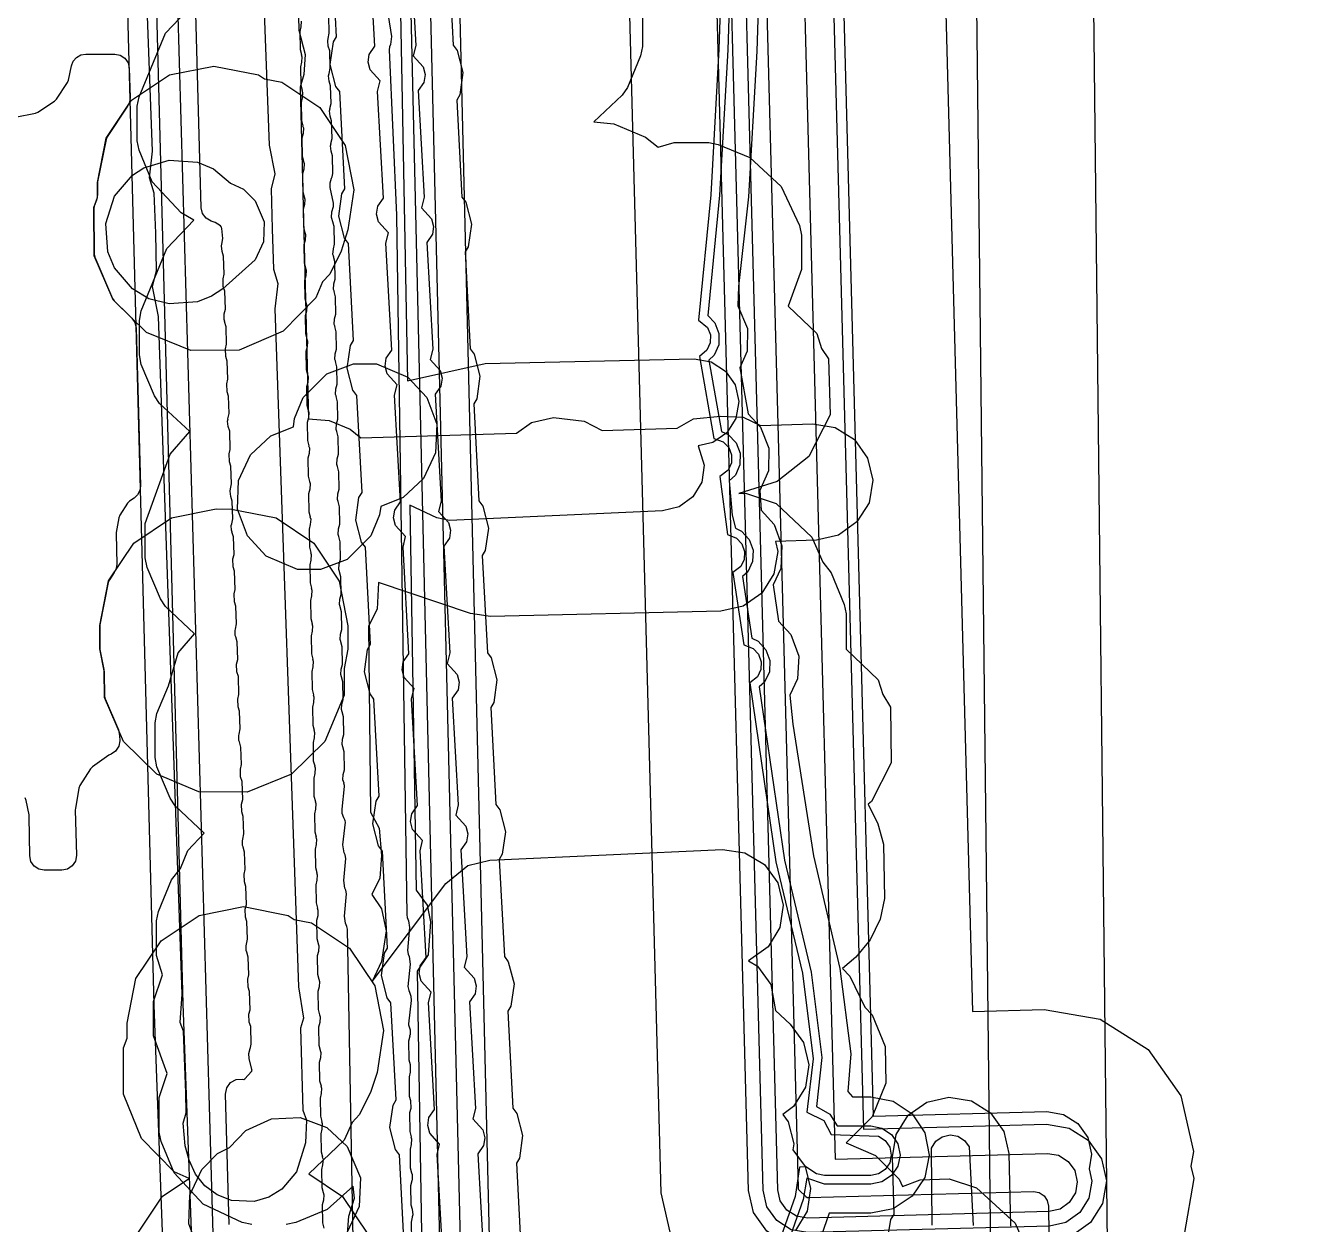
# Model space of a CAD drawing. Header units: metres. Extents: x 17722 to 17999, y 13535 to 15917.
# Drawn here: x 17803.15 to 17847.11, y 15418.77 to 15459.91 of the extents above; entities that cross this region are included whole.
import ezdxf

# ---------------------------------------------------------------- set-up
doc = ezdxf.new("R2010")
doc.units = ezdxf.units.M
for name, color, linetype in [('AI_GREENING_ALLOWED_ZONE', 4, 'Continuous'), ('AI_GREENING_EXCLUSIONS', 1, 'Continuous'), ('AI_GREENING_LAWN', 82, 'Continuous')]:
    doc.layers.add(name, color=color, linetype=linetype)

msp = doc.modelspace()

# ---------------------------------------------------------------- linework, layer by layer
at = {"layer": 'AI_GREENING_ALLOWED_ZONE'}
msp.add_lwpolyline([(17802.793, 15456.768), (17803.486, 15456.906), (17803.575, 15456.943), (17804.142, 15457.322), (17804.21, 15457.39), (17804.589, 15457.957), (17804.626, 15458.046), (17804.723, 15458.534), (17804.785, 15458.694), (17804.896, 15458.823), (17805.045, 15458.908), (17805.214, 15458.937), (17806.21, 15458.937), (17806.398, 15458.9), (17806.559, 15458.795), (17806.668, 15458.637), (17806.71, 15458.45), (17806.736, 15457.442), (17806.717, 15457.29), (17806.652, 15457.151), (17805.948, 15456.097), (17805.911, 15456.007), (17805.621, 15454.549), (17805.616, 15454.5), (17805.616, 15454.101), (17805.585, 15453.928), (17805.508, 15453.718), (17805.493, 15453.63), (17805.507, 15452.064), (17805.527, 15451.969), (17806.136, 15450.551), (17806.19, 15450.472), (17806.797, 15449.876), (17806.905, 15449.719), (17806.946, 15449.533), (17807.09, 15444.121), (17807.067, 15443.958), (17806.993, 15443.812), (17806.875, 15443.697), (17806.719, 15443.589), (17806.652, 15443.52), (17806.389, 15443.111), (17806.353, 15443.021), (17806.262, 15442.517), (17806.258, 15442.469), (17806.276, 15441.43), (17806.255, 15441.281), (17806.192, 15441.144), (17806.025, 15440.895), (17805.988, 15440.805), (17805.698, 15439.347), (17805.693, 15439.298), (17805.693, 15438.546), (17805.698, 15438.497), (17805.833, 15437.815), (17805.843, 15437.726), (17805.857, 15436.899), (17805.877, 15436.806), (17806.336, 15435.737), (17806.376, 15435.548), (17806.379, 15435.368), (17806.345, 15435.177), (17806.24, 15435.013), (17806.082, 15434.902), (17806.005, 15434.868), (17805.447, 15434.476), (17805.381, 15434.406), (17805.015, 15433.83), (17804.98, 15433.74), (17804.859, 15433.044), (17804.855, 15432.995), (17804.893, 15431.434), (17804.858, 15431.239), (17804.75, 15431.073), (17804.587, 15430.961), (17804.393, 15430.922), (17803.791, 15430.922), (17803.601, 15430.96), (17803.439, 15431.067), (17803.33, 15431.228), (17803.291, 15431.417), (17803.278, 15432.772), (17803.272, 15432.82), (17803.168, 15433.321), (17803.13, 15433.41)], dxfattribs=at)
at = {"layer": 'AI_GREENING_EXCLUSIONS'}
for points in [[(17846.455, 15514.793), (17847.112, 15475.226), (17846.972, 15474.458), (17846.581, 15473.835), (17845.908, 15473.358), (17845.19, 15473.195), (17839.663, 15472.978), (17840.458, 15401.539), (17843.063, 15298.501), (17845.054, 15183.374)], [(17840.715, 15202.784), (17839.063, 15298.423), (17836.459, 15401.452), (17835.641, 15474.878), (17835.785, 15475.645), (17836.172, 15476.258), (17836.855, 15476.739), (17837.563, 15476.898), (17843.08, 15477.115), (17842.49, 15512.663)], [(17810.529, 15481.986), (17811.507, 15455.805), (17811.7, 15454.829), (17811.575, 15454.314), (17811.612, 15452.937), (17811.66, 15451.56), (17811.812, 15451.057), (17811.707, 15450.193), (17812.517, 15426.916), (17812.685, 15425.848), (17812.58, 15425.498), (17812.663, 15422.686), (17812.787, 15422.345), (17812.755, 15421.566), (17812.444, 15420.575), (17811.943, 15419.976), (17811.496, 15419.704), (17810.996, 15419.557), (17810.217, 15419.59), (17809.73, 15419.778), (17809.307, 15420.087), (17808.981, 15420.493), (17808.77, 15420.971), (17808.624, 15421.466), (17808.555, 15422.244), (17808.664, 15422.592), (17808.648, 15423.288), (17808.567, 15425.397), (17808.454, 15425.694), (17808.523, 15426.672), (17807.714, 15449.931), (17807.511, 15450.96), (17807.647, 15451.497), (17807.615, 15452.792), (17807.565, 15454.163), (17807.4, 15454.689), (17807.511, 15455.607), (17806.439, 15484.333)], [(17810.529, 15481.986), (17811.507, 15455.805), (17811.7, 15454.829), (17811.575, 15454.314), (17811.612, 15452.937), (17811.66, 15451.56), (17811.812, 15451.057), (17811.707, 15450.193), (17812.517, 15426.916), (17812.685, 15425.848), (17812.58, 15425.498), (17812.663, 15422.686), (17812.787, 15422.345), (17812.755, 15421.566), (17812.444, 15420.575), (17811.943, 15419.976), (17811.496, 15419.704), (17810.996, 15419.557), (17810.217, 15419.59), (17809.73, 15419.778), (17809.307, 15420.087), (17808.981, 15420.493), (17808.77, 15420.971), (17808.624, 15421.466), (17808.555, 15422.244), (17808.664, 15422.592), (17808.648, 15423.288), (17808.567, 15425.397), (17808.454, 15425.694), (17808.523, 15426.672), (17807.714, 15449.931), (17807.511, 15450.96), (17807.647, 15451.497), (17807.615, 15452.792), (17807.565, 15454.163), (17807.4, 15454.689), (17807.511, 15455.607), (17806.439, 15484.333)], [(17812.021, 15480.681), (17812.531, 15459.758), (17812.751, 15458.926), (17812.697, 15458.237), (17812.579, 15457.798), (17812.856, 15446.42), (17813.568, 15446.362), (17814.29, 15446.059), (17814.661, 15445.766), (17820.004, 15445.931), (17820.509, 15446.292), (17821.27, 15446.468), (17822.318, 15446.334), (17822.937, 15446.022), (17825.52, 15446.102), (17826.07, 15446.412), (17827.003, 15446.511), (17827.783, 15446.471), (17828.373, 15446.19), (17830.168, 15446.246), (17830.938, 15446.117), (17831.6, 15445.704), (17832.053, 15445.069), (17832.229, 15444.309), (17832.101, 15443.539), (17831.687, 15442.877), (17831.052, 15442.424), (17830.292, 15442.248), (17828.895, 15442.205), (17828.971, 15441.862), (17828.836, 15441.094), (17828.418, 15440.435), (17827.779, 15439.987), (17827.017, 15439.817), (17819.104, 15439.637), (17818.422, 15439.74), (17815.265, 15440.8), (17815.217, 15439.884), (17814.924, 15439.3), (17814.987, 15432.919), (17815.286, 15432.363), (17815.365, 15431.427), (17815.309, 15430.649), (17815.031, 15430.095), (17815.365, 15429.604), (17815.525, 15428.841), (17815.369, 15427.795), (17815.045, 15427.103), (17817.574, 15430.474), (17818.325, 15431.084), (17819.083, 15431.271), (17827.067, 15431.636), (17827.839, 15431.518), (17828.507, 15431.115), (17828.969, 15430.486), (17829.156, 15429.729), (17829.039, 15428.957), (17828.636, 15428.289), (17827.963, 15427.816), (17828.27, 15427.627), (17828.729, 15426.996), (17828.891, 15426.114), (17829.396, 15425.638), (17829.855, 15425.007), (17830.037, 15424.248), (17829.914, 15423.477), (17829.506, 15422.812), (17829.137, 15422.544), (17829.327, 15422.286), (17829.514, 15421.528), (17829.484, 15421.329), (17829.908, 15420.752), (17830.095, 15419.995), (17829.978, 15419.223), (17829.575, 15418.555)], [(17816.649, 15476.865), (17818.166, 15413.964)], [(17817.649, 15476.886), (17819.141, 15414.978)], [(17834.489, 15469.782), (17835.651, 15426.075), (17838.106, 15426.14), (17840.029, 15425.811), (17841.68, 15424.77), (17842.806, 15423.178), (17843.238, 15421.275), (17843.151, 15420.768), (17843.248, 15420.339), (17842.918, 15418.416), (17841.878, 15416.766), (17840.285, 15415.639), (17838.383, 15415.208), (17830.097, 15414.988), (17828.174, 15415.317), (17826.524, 15416.358), (17825.397, 15417.951), (17824.966, 15419.853), (17823.49, 15475.34)], [(17830.541, 15473.527), (17831.91, 15422.038), (17838.197, 15422.206), (17838.966, 15422.074), (17839.626, 15421.658), (17840.077, 15421.021), (17840.249, 15420.26), (17840.117, 15419.49), (17839.701, 15418.83), (17839.064, 15418.38), (17838.303, 15418.207), (17830.017, 15417.987), (17829.248, 15418.119), (17828.588, 15418.535), (17828.137, 15419.172), (17827.965, 15419.933), (17826.489, 15475.42)], [(17830.897, 15473.188), (17832.245, 15422.483), (17838.2, 15422.641), (17838.776, 15422.543), (17839.271, 15422.23), (17839.609, 15421.753), (17839.739, 15421.182), (17839.652, 15420.675), (17839.749, 15420.246), (17839.65, 15419.669), (17839.338, 15419.174), (17838.86, 15418.836), (17838.29, 15418.707), (17830.004, 15418.487), (17829.427, 15418.585), (17828.932, 15418.898), (17828.594, 15419.375), (17828.465, 15419.946), (17826.989, 15475.433)], [(17829.515, 15474.5), (17830.937, 15421.012), (17838.223, 15421.206), (17838.608, 15421.14), (17838.938, 15420.932), (17839.163, 15420.613), (17839.249, 15420.233), (17839.184, 15419.848), (17838.975, 15419.518), (17838.657, 15419.293), (17838.276, 15419.207), (17829.991, 15418.986), (17829.606, 15419.052), (17829.276, 15419.26), (17829.051, 15419.579), (17828.964, 15419.959), (17827.489, 15475.447)], [(17807.985, 15414.772), (17807.562, 15426.292), (17807.562, 15426.301), (17807.562, 15426.315), (17806.384, 15470.747)], [(17808.985, 15414.808), (17808.561, 15426.34), (17807.383, 15470.775)], [(17827.093, 15463.486), (17826.949, 15459.105), (17826.668, 15454.111), (17826.245, 15449.8), (17826.554, 15449.55), (17826.654, 15449.295), (17826.648, 15449.022), (17826.538, 15448.772), (17826.276, 15448.558), (17826.775, 15445.744), (17827.094, 15445.633), (17827.283, 15445.436), (17827.383, 15445.181), (17827.377, 15444.908), (17827.267, 15444.658), (17826.979, 15444.434), (17827.244, 15442.444), (17827.549, 15442.326), (17827.733, 15442.124), (17827.825, 15441.867), (17827.813, 15441.594), (17827.697, 15441.347), (17827.43, 15441.139), (17827.806, 15438.659), (17828.123, 15438.54), (17828.307, 15438.338), (17828.399, 15438.081), (17828.387, 15437.808), (17828.271, 15437.561), (17828.005, 15437.353), (17828.905, 15431.217), (17829.811, 15427.389), (17830.186, 15424.456), (17829.964, 15422.617), (17830.55, 15422.336), (17830.799, 15421.848), (17832.43, 15421.795), (17832.658, 15421.643), (17832.809, 15421.416), (17832.863, 15421.148), (17832.809, 15420.88), (17832.658, 15420.653), (17832.43, 15420.501), (17832.163, 15420.448), (17830.568, 15420.448), (17830.3, 15420.501), (17829.931, 15420.749), (17829.711, 15420.732), (17829.561, 15419.723), (17828.547, 15416.841)], [(17827.393, 15463.468), (17827.249, 15459.088), (17826.967, 15454.094), (17826.563, 15449.966), (17826.807, 15449.711), (17826.949, 15449.348), (17826.941, 15448.958), (17826.784, 15448.6), (17826.604, 15448.428), (17827.038, 15445.979), (17827.266, 15445.879), (17827.536, 15445.597), (17827.678, 15445.234), (17827.67, 15444.844), (17827.513, 15444.486), (17827.302, 15444.284), (17827.407, 15443.115), (17827.517, 15442.665), (17827.726, 15442.567), (17827.989, 15442.279), (17828.122, 15441.912), (17828.104, 15441.522), (17827.938, 15441.169), (17827.754, 15441.001), (17828.075, 15438.887), (17828.3, 15438.781), (17828.563, 15438.493), (17828.696, 15438.126), (17828.678, 15437.736), (17828.512, 15437.383), (17828.329, 15437.216), (17829.201, 15431.264), (17830.109, 15427.427), (17830.484, 15424.494), (17830.293, 15422.813), (17830.756, 15422.554), (17831.002, 15422.148), (17832.163, 15422.148), (17832.545, 15422.072), (17832.87, 15421.855), (17833.086, 15421.531), (17833.163, 15421.148), (17833.086, 15420.765), (17832.87, 15420.441), (17832.545, 15420.224), (17832.163, 15420.148), (17830.568, 15420.148), (17829.963, 15420.352), (17829.844, 15419.623), (17828.893, 15416.92)], [(17828.391, 15463.406), (17828.247, 15459.032), (17827.966, 15454.037), (17827.615, 15450.954), (17827.601, 15450.301), (17827.934, 15449.522), (17827.917, 15448.742), (17827.666, 15448.169), (17827.946, 15446.587), (17828.379, 15446.135), (17828.663, 15445.408), (17828.646, 15444.628), (17828.353, 15443.961), (17828.401, 15443.283), (17828.846, 15442.796), (17829.111, 15442.062), (17829.075, 15441.282), (17828.809, 15440.715), (17828.998, 15439.472), (17829.42, 15439.01), (17829.685, 15438.276), (17829.649, 15437.496), (17829.384, 15436.932), (17829.487, 15435.933), (17830.189, 15431.423), (17831.101, 15427.554), (17831.476, 15424.621), (17831.37, 15423.326), (17831.537, 15423.148), (17832.163, 15423.148), (17832.928, 15422.996), (17833.577, 15422.562), (17834.01, 15421.913), (17834.163, 15421.148), (17834.01, 15420.383), (17833.577, 15419.734), (17832.928, 15419.3), (17832.163, 15419.148), (17830.737, 15419.148), (17829.985, 15417.012)], [(17816.158, 15417.827), (17815.984, 15421.156), (17815.849, 15421.336), (17815.654, 15422.092), (17815.763, 15422.865), (17815.866, 15423.04), (17815.692, 15426.369), (17815.556, 15426.549), (17815.361, 15427.305), (17815.471, 15428.078), (17815.574, 15428.252), (17815.399, 15431.582), (17815.264, 15431.762), (17815.069, 15432.518), (17815.178, 15433.291), (17815.281, 15433.465), (17815.107, 15436.795), (17814.972, 15436.975), (17814.777, 15437.731), (17814.886, 15438.503), (17814.989, 15438.678), (17814.815, 15442.008), (17814.679, 15442.188), (17814.484, 15442.944), (17814.593, 15443.716), (17814.697, 15443.891), (17814.522, 15447.221), (17814.387, 15447.401), (17814.192, 15448.157), (17814.301, 15448.929), (17814.404, 15449.104), (17814.23, 15452.434), (17814.094, 15452.614), (17813.899, 15453.37), (17814.009, 15454.142), (17814.112, 15454.317), (17813.937, 15457.647), (17813.802, 15457.827), (17813.607, 15458.582), (17813.716, 15459.355), (17813.819, 15459.53), (17813.645, 15462.86)], [(17817.479, 15417.501), (17817.273, 15421.166), (17817.362, 15421.523), (17817.02, 15421.9), (17816.952, 15422.165), (17816.99, 15422.435), (17817.186, 15422.714), (17816.981, 15426.379), (17817.07, 15426.736), (17816.728, 15427.113), (17816.659, 15427.378), (17816.698, 15427.648), (17816.894, 15427.927), (17816.688, 15431.592), (17816.778, 15431.949), (17816.435, 15432.326), (17816.367, 15432.591), (17816.405, 15432.861), (17816.602, 15433.14), (17816.396, 15436.805), (17816.485, 15437.162), (17816.143, 15437.539), (17816.075, 15437.804), (17816.113, 15438.074), (17816.309, 15438.353), (17816.104, 15442.018), (17816.193, 15442.375), (17815.85, 15442.752), (17815.782, 15443.017), (17815.82, 15443.287), (17816.017, 15443.566), (17815.811, 15447.231), (17815.9, 15447.588), (17815.558, 15447.965), (17815.49, 15448.229), (17815.528, 15448.5), (17815.724, 15448.778), (17815.519, 15452.444), (17815.608, 15452.8), (17815.266, 15453.178), (17815.197, 15453.442), (17815.236, 15453.713), (17815.432, 15453.991), (17815.226, 15457.657), (17815.316, 15458.013), (17814.973, 15458.391), (17814.905, 15458.655), (17814.943, 15458.926), (17815.14, 15459.204), (17814.934, 15462.87)], [(17816.335, 15462.898), (17816.54, 15459.233), (17816.451, 15458.876), (17816.793, 15458.499), (17816.862, 15458.234), (17816.823, 15457.964), (17816.627, 15457.685), (17816.833, 15454.02), (17816.744, 15453.663), (17817.086, 15453.286), (17817.154, 15453.021), (17817.116, 15452.751), (17816.919, 15452.472), (17817.125, 15448.807), (17817.036, 15448.45), (17817.378, 15448.073), (17817.446, 15447.808), (17817.408, 15447.538), (17817.212, 15447.259), (17817.417, 15443.594), (17817.328, 15443.237), (17817.671, 15442.86), (17817.739, 15442.595), (17817.701, 15442.325), (17817.504, 15442.046), (17817.71, 15438.381), (17817.621, 15438.024), (17817.963, 15437.647), (17818.031, 15437.383), (17817.993, 15437.112), (17817.797, 15436.833), (17818.002, 15433.168), (17817.913, 15432.811), (17818.255, 15432.434), (17818.324, 15432.17), (17818.285, 15431.899), (17818.089, 15431.621), (17818.295, 15427.955), (17818.206, 15427.599), (17818.548, 15427.221), (17818.616, 15426.957), (17818.578, 15426.686), (17818.381, 15426.408), (17818.587, 15422.742), (17818.498, 15422.386), (17818.84, 15422.008), (17818.908, 15421.744), (17818.87, 15421.473), (17818.674, 15421.195), (17818.879, 15417.529)], [(17817.655, 15462.572), (17817.829, 15459.243), (17817.965, 15459.063), (17818.16, 15458.307), (17818.051, 15457.534), (17817.947, 15457.36), (17818.122, 15454.03), (17818.257, 15453.85), (17818.452, 15453.094), (17818.343, 15452.321), (17818.24, 15452.147), (17818.414, 15448.817), (17818.55, 15448.637), (17818.744, 15447.881), (17818.635, 15447.108), (17818.532, 15446.934), (17818.707, 15443.604), (17818.842, 15443.424), (17819.037, 15442.668), (17818.928, 15441.896), (17818.825, 15441.721), (17818.999, 15438.391), (17819.134, 15438.211), (17819.329, 15437.455), (17819.22, 15436.683), (17819.117, 15436.508), (17819.291, 15433.178), (17819.427, 15432.998), (17819.622, 15432.242), (17819.512, 15431.47), (17819.409, 15431.295), (17819.584, 15427.965), (17819.719, 15427.785), (17819.914, 15427.029), (17819.805, 15426.257), (17819.702, 15426.082), (17819.876, 15422.752), (17820.012, 15422.572), (17820.206, 15421.817), (17820.097, 15421.044), (17819.994, 15420.869), (17820.168, 15417.539)], [(17816.008, 15460.968), (17816.264, 15447.724), (17818.924, 15448.314), (17826.101, 15448.474), (17826.678, 15448.372), (17827.171, 15448.058), (17827.507, 15447.579), (17827.634, 15447.007), (17827.533, 15446.431), (17827.219, 15445.937), (17826.739, 15445.601), (17826.234, 15445.489), (17826.446, 15444.823), (17826.358, 15444.244), (17826.056, 15443.743), (17825.585, 15443.396), (17825.016, 15443.256), (17817.701, 15442.929), (17817.266, 15443.017), (17816.339, 15443.449), (17816.551, 15430.236), (17816.929, 15429.725), (17817.052, 15429.153), (17816.973, 15428.019), (17816.595, 15427.463), (17816.817, 15413.63)], [(17810.91, 15418.763), (17810.588, 15418.828), (17809.241, 15419.458), (17808.253, 15420.532), (17807.8, 15421.616), (17807.735, 15421.938), (17807.735, 15423.125), (17808.01, 15423.951), (17807.543, 15425.235), (17807.543, 15426.423), (17807.852, 15427.328), (17807.642, 15427.997), (17807.642, 15429.184), (17807.707, 15429.507), (17808.16, 15430.59), (17808.472, 15430.988), (17808.717, 15431.601), (17809.281, 15432.195), (17808.288, 15433.129), (17808.111, 15433.392), (17807.658, 15434.476), (17807.592, 15434.798), (17807.592, 15435.985), (17807.658, 15436.308), (17808.052, 15437.25), (17808.387, 15438.381), (17808.946, 15439.038), (17807.952, 15439.972), (17807.775, 15440.236), (17807.321, 15441.319), (17807.256, 15441.642), (17807.256, 15442.829), (17808.11, 15445.201), (17808.784, 15445.98), (17807.751, 15446.941), (17807.574, 15447.204), (17807.12, 15448.287), (17807.055, 15448.61), (17807.055, 15449.797), (17807.12, 15450.12), (17808.002, 15452.267), (17808.92, 15453.233), (17808.484, 15453.483), (17807.496, 15454.556), (17807.043, 15455.64), (17806.978, 15455.962), (17806.978, 15457.15), (17807.043, 15457.472), (17807.955, 15459.651), (17808.929, 15460.677)], [(17824.325, 15460.382), (17824.325, 15459.195), (17824.26, 15458.873), (17823.806, 15457.789), (17823.629, 15457.526), (17822.659, 15456.608), (17823.345, 15456.543), (17824.429, 15456.09), (17824.864, 15455.741), (17825.414, 15455.901), (17826.602, 15455.901), (17826.924, 15455.836), (17828.008, 15455.383), (17829.081, 15454.395), (17829.712, 15453.048), (17829.777, 15452.726), (17829.777, 15451.538), (17829.322, 15450.284), (17830.308, 15449.348), (17830.468, 15448.835), (17830.707, 15448.482), (17830.766, 15446.556), (17830.029, 15445.124), (17828.942, 15444.267), (17827.635, 15443.856), (17827.858, 15443.862), (17828.908, 15443.51), (17830.132, 15442.351), (17830.518, 15441.495), (17830.796, 15441.13), (17831.25, 15440.047), (17831.315, 15439.725), (17831.31, 15438.515), (17832.418, 15437.463), (17832.578, 15436.951), (17832.841, 15436.523), (17832.863, 15434.611), (17832.18, 15433.286), (17832.066, 15433.19), (17832.405, 15432.511), (17832.592, 15431.817), (17832.633, 15429.949), (17832.477, 15429.247), (17832.138, 15428.54), (17831.648, 15427.937), (17831.192, 15427.556), (17831.436, 15427.293), (17831.956, 15426.221), (17832.203, 15425.955), (17832.657, 15424.872), (17832.671, 15423.614), (17832.203, 15422.461), (17831.311, 15421.564), (17832.318, 15421.128), (17833.129, 15420.317), (17833.246, 15420.072), (17833.851, 15420.299), (17834.845, 15420.326), (17835.794, 15420.026), (17837.119, 15418.815), (17837.532, 15417.863)], [(17806.984, 15418.437), (17807.852, 15419.734), (17808.765, 15420.345), (17808.765, 15420.345), (17808.253, 15420.575), (17807.13, 15421.719), (17806.51, 15423.241), (17806.51, 15424.825), (17806.634, 15425.161), (17806.634, 15425.674), (17806.938, 15427.205), (17807.806, 15428.502), (17809.103, 15429.37), (17810.634, 15429.674), (17812.165, 15429.37), (17812.364, 15429.236), (17812.967, 15429.117), (17814.264, 15428.249), (17815.132, 15426.952), (17815.436, 15425.421), (17815.215, 15423.98), (17815.003, 15423.325), (17814.61, 15422.535), (17814.361, 15422.268), (17814.089, 15421.655), (17812.874, 15420.502), (17814.03, 15419.729), (17814.898, 15418.432)], [(17832.722, 15418.162), (17832.852, 15418.931), (17832.96, 15419.103), (17832.903, 15421.082), (17833.033, 15421.851), (17833.447, 15422.512), (17834.083, 15422.964), (17834.844, 15423.139), (17835.614, 15423.008), (17836.275, 15422.594), (17836.727, 15421.958), (17836.901, 15421.197), (17836.96, 15418.707)], [(17834.271, 15418.742), (17834.248, 15421.388), (17834.393, 15421.62), (17834.615, 15421.778), (17834.882, 15421.839), (17835.151, 15421.794), (17835.382, 15421.648), (17835.54, 15421.426), (17835.671, 15418.732)], [(17814.183, 15418.292), (17814.244, 15419.047), (17814.434, 15419.667), (17814.388, 15420.08), (17813.503, 15419.281), (17812.42, 15418.828), (17812.098, 15418.763)]]:
    msp.add_lwpolyline(points, dxfattribs=at)
for points in [[(17809.616, 15458.525), (17811.147, 15458.221), (17811.346, 15458.087), (17811.949, 15457.968), (17813.246, 15457.1), (17814.114, 15455.803), (17814.418, 15454.272), (17814.211, 15452.901), (17813.985, 15452.176), (17813.592, 15451.386), (17813.343, 15451.119), (17813.114, 15450.57), (17811.991, 15449.426), (17810.482, 15448.779), (17808.821, 15448.763), (17807.299, 15449.383), (17806.155, 15450.506), (17805.508, 15452.015), (17805.492, 15453.676), (17805.616, 15454.012), (17805.616, 15454.525), (17805.92, 15456.056), (17806.788, 15457.353), (17808.085, 15458.221), (17809.616, 15458.525)], [(17808.073, 15455.301), (17809.056, 15455.222), (17809.598, 15454.995), (17810.187, 15454.509), (17810.628, 15454.305), (17811.034, 15453.899), (17811.333, 15453.181), (17811.314, 15452.49), (17811.034, 15451.869), (17809.915, 15450.879), (17809.531, 15450.622), (17809.056, 15450.438), (17808.073, 15450.36), (17807.384, 15450.538), (17806.824, 15450.879), (17806.205, 15451.602), (17805.978, 15452.144), (17805.899, 15453.127), (17806.205, 15454.058), (17806.824, 15454.781), (17807.209, 15455.038), (17808.073, 15455.301)], [(17813.487, 15447.959), (17814.404, 15448.3), (17815.196, 15448.3), (17816.272, 15447.852), (17816.919, 15447.153), (17817.26, 15446.236), (17817.221, 15445.25), (17816.812, 15444.368), (17816.113, 15443.721), (17815.34, 15443.409), (17815.301, 15443.12), (17814.999, 15442.397), (17814.193, 15441.591), (17813.276, 15441.25), (17812.484, 15441.25), (17811.408, 15441.698), (17810.761, 15442.397), (17810.42, 15443.314), (17810.459, 15444.3), (17810.868, 15445.182), (17811.567, 15445.829), (17812.34, 15446.141), (17812.379, 15446.43), (17812.681, 15447.153), (17813.487, 15447.959)], [(17808.162, 15443.019), (17809.693, 15443.323), (17810.215, 15443.318), (17811.746, 15443.014), (17813.043, 15442.146), (17813.911, 15440.849), (17814.215, 15439.318), (17814.215, 15438.512), (17814.084, 15437.853), (17814.084, 15436.928), (17813.421, 15435.342), (17812.277, 15434.219), (17810.755, 15433.599), (17809.094, 15433.615), (17807.649, 15434.219), (17806.505, 15435.342), (17805.858, 15436.851), (17805.842, 15437.771), (17805.693, 15438.521), (17805.693, 15439.323), (17805.997, 15440.854), (17806.865, 15442.151), (17808.162, 15443.019)], [(17812.577, 15422.433), (17813.494, 15422.092), (17814.193, 15421.445), (17814.641, 15420.369), (17814.602, 15419.383), (17814.193, 15418.501), (17813.653, 15417.961), (17813.248, 15417.751), (17812.682, 15417.172), (17811.8, 15416.763), (17810.814, 15416.724), (17809.897, 15417.065), (17809.091, 15417.871), (17808.75, 15418.788), (17808.789, 15419.774), (17809.198, 15420.656), (17809.738, 15421.196), (17810.143, 15421.406), (17810.709, 15421.985), (17811.591, 15422.394), (17812.577, 15422.433)]]:
    msp.add_lwpolyline(points, close=True, dxfattribs=at)
at = {"layer": 'AI_GREENING_LAWN'}
for points in [[(17810.14, 15418.766), (17810.017, 15423.243), (17810.059, 15423.457), (17810.188, 15423.633), (17810.379, 15423.737), (17810.597, 15423.75), (17810.639, 15423.743), (17810.675, 15423.769), (17810.902, 15424.013), (17810.924, 15424.045), (17810.92, 15424.084), (17810.822, 15424.46), (17810.809, 15424.637), (17810.858, 15424.807), (17810.873, 15424.839), (17810.898, 15424.957), (17810.876, 15425.558), (17810.828, 15425.711), (17810.818, 15425.979), (17810.856, 15426.135), (17810.834, 15426.76), (17810.785, 15426.913), (17810.776, 15427.181), (17810.813, 15427.337), (17810.793, 15427.939), (17810.743, 15428.115), (17810.745, 15428.115), (17810.725, 15428.167), (17810.72, 15428.331), (17810.736, 15428.384), (17810.733, 15428.384), (17810.771, 15428.563), (17810.749, 15429.165), (17810.7, 15429.317), (17810.691, 15429.585), (17810.728, 15429.742), (17810.706, 15430.367), (17810.658, 15430.52), (17810.648, 15430.788), (17810.686, 15430.944), (17810.666, 15431.545), (17810.615, 15431.721), (17810.618, 15431.722), (17810.598, 15431.774), (17810.592, 15431.937), (17810.608, 15431.99), (17810.606, 15431.991), (17810.644, 15432.169), (17810.622, 15432.771), (17810.573, 15432.924), (17810.564, 15433.192), (17810.601, 15433.348), (17810.579, 15433.973), (17810.531, 15434.126), (17810.521, 15434.394), (17810.559, 15434.55), (17810.539, 15435.152), (17810.488, 15435.327), (17810.491, 15435.328), (17810.471, 15435.38), (17810.465, 15435.543), (17810.481, 15435.597), (17810.479, 15435.597), (17810.517, 15435.776), (17810.494, 15436.378), (17810.446, 15436.53), (17810.436, 15436.798), (17810.474, 15436.954), (17810.452, 15437.579), (17810.403, 15437.733), (17810.394, 15438.001), (17810.432, 15438.156), (17810.411, 15438.758), (17810.361, 15438.934), (17810.363, 15438.934), (17810.344, 15438.986), (17810.338, 15439.15), (17810.354, 15439.203), (17810.351, 15439.203), (17810.389, 15439.382), (17810.367, 15439.984), (17810.319, 15440.137), (17810.309, 15440.405), (17810.347, 15440.561), (17810.325, 15441.186), (17810.276, 15441.339), (17810.267, 15441.607), (17810.304, 15441.763), (17810.284, 15442.365), (17810.234, 15442.54), (17810.236, 15442.541), (17810.216, 15442.593), (17810.211, 15442.756), (17810.227, 15442.809), (17810.224, 15442.81), (17810.262, 15442.988), (17810.24, 15443.59), (17810.19, 15443.748), (17810.168, 15443.937), (17810.188, 15444.011), (17810.182, 15444.012), (17810.22, 15444.191), (17810.197, 15444.792), (17810.149, 15444.945), (17810.139, 15445.213), (17810.177, 15445.369), (17810.155, 15445.994), (17810.105, 15446.152), (17810.083, 15446.341), (17810.103, 15446.415), (17810.097, 15446.416), (17810.135, 15446.595), (17810.113, 15447.197), (17810.064, 15447.349), (17810.055, 15447.617), (17810.092, 15447.774), (17810.07, 15448.399), (17810.022, 15448.552), (17810.012, 15448.82), (17810.05, 15448.975), (17810.03, 15449.577), (17809.979, 15449.753), (17809.985, 15449.755), (17809.96, 15449.827), (17809.968, 15450.017), (17810.007, 15450.178), (17809.985, 15450.803), (17809.937, 15450.956), (17809.927, 15451.224), (17809.965, 15451.38), (17809.943, 15452.005), (17809.893, 15452.163), (17809.871, 15452.352), (17809.888, 15452.414), (17809.882, 15452.415), (17809.919, 15452.611), (17809.891, 15452.95), (17809.874, 15453.001), (17809.836, 15453.039), (17809.651, 15453.154), (17809.518, 15453.198), (17809.344, 15453.3), (17809.224, 15453.462), (17809.224, 15453.462), (17809.178, 15453.658), (17808.097, 15492.834)], [(17817.472, 15413.75), (17816.006, 15476.557)], [(17828.191, 15475.442), (17829.663, 15420.027), (17829.673, 15419.982), (17829.7, 15419.944), (17829.936, 15419.72), (17829.976, 15419.695), (17830.021, 15419.687), (17837.746, 15419.893), (17837.94, 15419.859), (17838.106, 15419.753), (17838.218, 15419.591), (17838.259, 15419.399), (17838.313, 15414.524)], [(17807.962, 15474.594), (17809.684, 15414.863)], [(17812.611, 15460.064), (17812.6, 15459.875), (17812.558, 15459.715), (17812.57, 15459.095), (17812.618, 15458.918), (17812.611, 15458.917), (17812.636, 15458.844), (17812.624, 15458.654), (17812.583, 15458.494), (17812.594, 15457.874), (17812.642, 15457.698), (17812.636, 15457.696), (17812.66, 15457.623), (17812.648, 15457.434), (17812.607, 15457.274), (17812.618, 15456.654), (17812.666, 15456.477), (17812.66, 15456.476), (17812.684, 15456.403), (17812.672, 15456.213), (17812.631, 15456.053), (17812.642, 15455.433), (17812.69, 15455.257), (17812.684, 15455.255), (17812.708, 15455.182), (17812.697, 15454.992), (17812.656, 15454.832), (17812.667, 15454.212), (17812.715, 15454.036), (17812.708, 15454.034), (17812.733, 15453.962), (17812.721, 15453.772), (17812.68, 15453.612), (17812.691, 15452.992), (17812.738, 15452.816), (17812.732, 15452.815), (17812.756, 15452.741), (17812.744, 15452.552), (17812.703, 15452.392), (17812.713, 15451.772), (17812.761, 15451.595), (17812.754, 15451.594), (17812.779, 15451.521), (17812.767, 15451.331), (17812.725, 15451.171), (17812.735, 15450.551), (17812.783, 15450.375), (17812.777, 15450.373), (17812.801, 15450.3), (17812.789, 15450.111), (17812.748, 15449.951), (17812.758, 15449.331), (17812.805, 15449.154), (17812.799, 15449.153), (17812.823, 15449.08), (17812.811, 15448.89), (17812.77, 15448.73), (17812.78, 15448.11), (17812.828, 15447.934), (17812.821, 15447.932), (17812.846, 15447.859), (17812.834, 15447.67), (17812.792, 15447.51), (17812.802, 15446.89), (17812.85, 15446.713), (17812.844, 15446.712), (17812.868, 15446.639), (17812.856, 15446.449), (17812.815, 15446.289), (17812.825, 15445.669), (17812.872, 15445.493), (17812.866, 15445.491), (17812.89, 15445.418), (17812.879, 15445.228), (17812.837, 15445.068), (17812.847, 15444.448), (17812.895, 15444.272), (17812.889, 15444.27), (17812.913, 15444.198), (17812.901, 15444.008), (17812.859, 15443.848), (17812.87, 15443.228), (17812.917, 15443.052), (17812.911, 15443.05), (17812.935, 15442.977), (17812.923, 15442.787), (17812.882, 15442.627), (17812.892, 15442.007), (17812.94, 15441.831), (17812.933, 15441.829), (17812.957, 15441.756), (17812.946, 15441.567), (17812.904, 15441.407), (17812.914, 15440.787), (17812.962, 15440.61), (17812.956, 15440.609), (17812.98, 15440.536), (17812.968, 15440.346), (17812.927, 15440.186), (17812.937, 15439.566), (17812.984, 15439.39), (17812.978, 15439.388), (17813.002, 15439.315), (17812.99, 15439.126), (17812.949, 15438.966), (17812.959, 15438.346), (17813.007, 15438.169), (17813, 15438.168), (17813.025, 15438.095), (17813.013, 15437.905), (17812.971, 15437.745), (17812.981, 15437.125), (17813.029, 15436.949), (17813.023, 15436.947), (17813.047, 15436.874), (17813.035, 15436.684), (17812.994, 15436.525), (17813.004, 15435.905), (17813.051, 15435.728), (17813.045, 15435.726), (17813.069, 15435.654), (17813.057, 15435.464), (17813.016, 15435.304), (17813.026, 15434.684), (17813.074, 15434.508), (17813.068, 15434.506), (17813.092, 15434.433), (17813.08, 15434.243), (17813.038, 15434.083), (17813.049, 15433.463), (17813.096, 15433.287), (17813.09, 15433.285), (17813.114, 15433.213), (17813.102, 15433.023), (17813.061, 15432.863), (17813.072, 15432.242), (17813.12, 15432.066), (17813.113, 15432.064), (17813.137, 15431.991), (17813.126, 15431.802), (17813.085, 15431.642), (17813.096, 15431.022), (17813.144, 15430.845), (17813.138, 15430.844), (17813.162, 15430.771), (17813.15, 15430.581), (17813.109, 15430.421), (17813.121, 15429.801), (17813.168, 15429.625), (17813.162, 15429.623), (17813.186, 15429.55), (17813.175, 15429.361), (17813.134, 15429.201), (17813.145, 15428.581), (17813.193, 15428.404), (17813.187, 15428.403), (17813.211, 15428.33), (17813.199, 15428.14), (17813.158, 15427.98), (17813.17, 15427.36), (17813.217, 15427.184), (17813.211, 15427.182), (17813.235, 15427.109), (17813.224, 15426.92), (17813.183, 15426.76), (17813.194, 15426.14), (17813.242, 15425.963), (17813.236, 15425.962), (17813.26, 15425.889), (17813.248, 15425.699), (17813.207, 15425.539), (17813.218, 15424.919), (17813.266, 15424.743), (17813.26, 15424.741), (17813.284, 15424.668), (17813.273, 15424.479), (17813.232, 15424.319), (17813.243, 15423.699), (17813.291, 15423.522), (17813.285, 15423.521), (17813.309, 15423.448), (17813.297, 15423.258), (17813.256, 15423.098), (17813.267, 15422.478), (17813.315, 15422.302), (17813.309, 15422.3), (17813.333, 15422.227), (17813.322, 15422.038), (17813.281, 15421.878), (17813.292, 15421.258), (17813.34, 15421.081), (17813.334, 15421.08), (17813.358, 15421.007), (17813.346, 15420.817), (17813.305, 15420.657), (17813.316, 15420.037), (17813.364, 15419.861), (17813.358, 15419.859), (17813.382, 15419.786), (17813.371, 15419.597), (17813.33, 15419.437), (17813.341, 15418.817), (17813.389, 15418.64)], [(17814.47, 15413.869), (17814.199, 15428.905), (17814.179, 15428.997), (17814.134, 15429.104), (17814.096, 15429.346), (17814.168, 15430.108), (17814.147, 15430.234), (17814.111, 15430.311), (17814.068, 15430.571), (17814.145, 15431.324), (17814.12, 15431.458), (17814.09, 15431.519), (17814.04, 15431.796), (17814.125, 15432.577), (17814.123, 15432.614), (17814.111, 15432.648), (17814.068, 15432.727), (17814.017, 15432.87), (17814.012, 15433.022), (17814.101, 15433.796), (17814.1, 15433.834), (17814.073, 15433.906), (17814.079, 15433.909), (17814.041, 15434.024), (17814.053, 15434.214), (17814.094, 15434.374), (17814.084, 15434.985), (17814.036, 15435.161), (17814.043, 15435.163), (17814.018, 15435.235), (17814.03, 15435.425), (17814.071, 15435.585), (17814.061, 15436.187), (17814.014, 15436.363), (17814.02, 15436.365), (17813.996, 15436.437), (17814.007, 15436.627), (17814.049, 15436.787), (17814.039, 15437.389), (17813.991, 15437.565), (17813.997, 15437.567), (17813.973, 15437.639), (17813.985, 15437.829), (17814.026, 15437.989), (17814.016, 15438.59), (17813.968, 15438.767), (17813.974, 15438.769), (17813.95, 15438.841), (17813.962, 15439.031), (17814.003, 15439.191), (17813.993, 15439.792), (17813.946, 15439.969), (17813.952, 15439.971), (17813.928, 15440.043), (17813.939, 15440.233), (17813.981, 15440.393), (17813.971, 15440.994), (17813.923, 15441.171), (17813.929, 15441.173), (17813.905, 15441.245), (17813.917, 15441.435), (17813.958, 15441.595), (17813.948, 15442.196), (17813.9, 15442.373), (17813.906, 15442.375), (17813.882, 15442.447), (17813.894, 15442.637), (17813.935, 15442.797), (17813.925, 15443.398), (17813.878, 15443.575), (17813.884, 15443.577), (17813.86, 15443.649), (17813.871, 15443.839), (17813.913, 15443.999), (17813.903, 15444.6), (17813.855, 15444.777), (17813.861, 15444.779), (17813.837, 15444.851), (17813.849, 15445.041), (17813.89, 15445.201), (17813.88, 15445.802), (17813.832, 15445.979), (17813.838, 15445.98), (17813.814, 15446.053), (17813.826, 15446.243), (17813.867, 15446.403), (17813.857, 15447.004), (17813.809, 15447.181), (17813.816, 15447.182), (17813.792, 15447.255), (17813.803, 15447.445), (17813.845, 15447.605), (17813.835, 15448.206), (17813.787, 15448.383), (17813.793, 15448.384), (17813.769, 15448.457), (17813.781, 15448.647), (17813.822, 15448.807), (17813.812, 15449.408), (17813.764, 15449.585), (17813.77, 15449.586), (17813.746, 15449.659), (17813.758, 15449.849), (17813.799, 15450.009), (17813.789, 15450.61), (17813.741, 15450.787), (17813.748, 15450.788), (17813.724, 15450.861), (17813.735, 15451.051), (17813.777, 15451.211), (17813.766, 15451.812), (17813.719, 15451.989), (17813.725, 15451.99), (17813.701, 15452.063), (17813.713, 15452.253), (17813.754, 15452.413), (17813.744, 15453.014), (17813.712, 15453.131), (17813.707, 15453.141), (17813.646, 15453.329), (17813.662, 15453.525), (17813.713, 15453.7), (17813.718, 15453.817), (17813.609, 15454.358), (17813.604, 15454.523), (17813.653, 15454.681), (17813.675, 15454.725), (17813.701, 15454.843), (17813.684, 15455.444), (17813.636, 15455.602), (17813.615, 15455.791), (17813.636, 15455.865), (17813.63, 15455.866), (17813.67, 15456.044), (17813.653, 15456.646), (17813.604, 15456.804), (17813.584, 15456.993), (17813.605, 15457.066), (17813.598, 15457.068), (17813.638, 15457.246), (17813.621, 15457.847), (17813.573, 15458.005), (17813.552, 15458.194), (17813.573, 15458.268), (17813.567, 15458.27), (17813.606, 15458.448), (17813.589, 15459.049), (17813.541, 15459.207), (17813.521, 15459.396), (17813.541, 15459.47), (17813.535, 15459.471), (17813.575, 15459.65), (17813.558, 15460.251)], [(17815.599, 15460.266), (17815.712, 15459.535), (17815.68, 15459.269), (17815.644, 15459.182), (17815.626, 15459.077), (17815.882, 15453.403), (17815.882, 15453.388), (17816.231, 15429.39), (17816.248, 15429.303), (17816.295, 15429.182), (17816.327, 15428.954), (17816.255, 15428.167), (17816.276, 15428.043), (17816.312, 15427.964), (17816.354, 15427.705), (17816.274, 15426.933), (17816.301, 15426.795), (17816.328, 15426.743), (17816.376, 15426.603), (17816.381, 15426.455), (17816.289, 15425.656), (17816.29, 15425.619), (17816.317, 15425.547), (17816.313, 15425.545), (17816.347, 15425.45), (17816.349, 15425.287), (17816.332, 15425.234), (17816.334, 15425.233), (17816.293, 15425.055), (17816.303, 15424.414), (17816.348, 15424.26), (17816.352, 15423.992), (17816.311, 15423.836), (17816.321, 15423.171), (17816.366, 15423.017), (17816.37, 15422.749), (17816.329, 15422.594), (17816.337, 15421.952), (17816.384, 15421.776), (17816.377, 15421.774), (17816.401, 15421.701), (17816.389, 15421.512), (17816.347, 15421.352), (17816.354, 15420.71), (17816.401, 15420.533), (17816.399, 15420.533), (17816.418, 15420.48), (17816.42, 15420.317), (17816.403, 15420.264), (17816.405, 15420.264), (17816.363, 15420.086), (17816.374, 15419.444), (17816.42, 15419.285), (17816.438, 15419.096), (17816.417, 15419.023), (17816.423, 15419.021), (17816.381, 15418.843), (17816.391, 15418.201)]]:
    msp.add_lwpolyline(points, dxfattribs=at)

doc.saveas('drawing.dxf')
